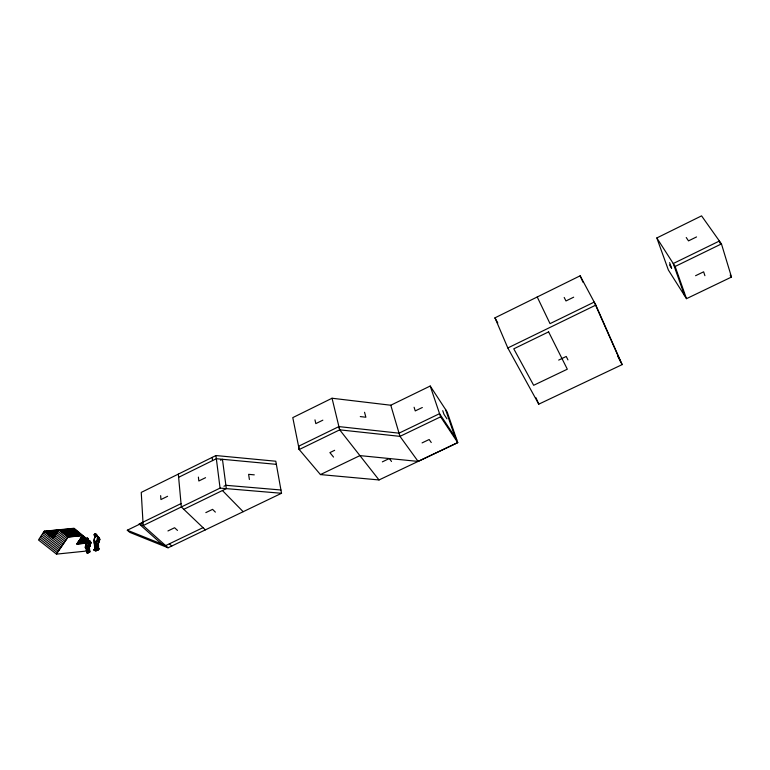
<?xml version="1.0" encoding="UTF-8"?>
<svg xmlns="http://www.w3.org/2000/svg" width="770" height="770" viewBox="0 0 770 770"><rect width="100%" height="100%" fill="white"/><g stroke="black" fill="none" stroke-linecap="round" stroke-linejoin="round"><path stroke-width="1.16" d="M86.49 545.458L86.173 541.445L85.403 541.859L86.49 545.458L85.855 541.647L88.367 540.781L89.195 542.504L87.905 542.244L86.481 543.071L85.287 547.749L88.473 547.576L89.715 540.588L87.039 540.838L86.192 542.398L86.25 545.41L85.403 541.859L88.358 539.741L87.568 538.182L86.452 538.374L86.173 539.529L87.453 541.714L88.194 541.06L87.308 538.49L86.452 538.374L87.299 540.559M97.973 548.356L98.502 548.076L98.887 549.058L97.973 547.73L98.887 549.058L97.857 550.194L96.471 543.264L97.906 545.372L97.973 548.356L97.251 549.472M94.98 550.126L94.71 544.765L95.817 542.378L96.905 543.841L97.463 548.981L97.973 547.73L97.857 550.194L98.127 545.41L97.213 545.718L95.615 543.736L95.326 549.53L93.526 550.107L95.894 551.012L96.115 544.428M89.811 541.762L88.974 546.835L87.982 547.268L87.376 546.864L88.974 546.835L90.129 543.485L89.715 540.588L87.934 540.29L87.568 538.182L88.03 538.442L86.173 539.529L87.684 539.356M85.287 547.749L86.923 545.776L85.865 547.056L87.308 553.13L85.922 547.451L86.49 546.498L87.703 546.979L88.309 552.908L87.308 553.13L86.49 546.498L88.666 545.487L89.782 552.061L88.945 551.772L87.838 546.132L88.666 545.487L87.174 542.571L85.913 542.821M96.038 536.218L96.808 535.699L96.741 534.601L95.153 534.014L94.229 534.457L94.797 536.045L94.364 534.38M95.711 535.891L96.558 535.304L95.191 533.899L94.594 535.121L95.307 535.843M87.328 552.061L87.308 553.13M98.907 542.301L99.869 539.318L98.935 537.537L97.636 536.324L96.366 536.141L95.355 536.892L94.508 536.007L95.326 535.564L98.531 537.113L97.867 537.98L98.695 540.213L98.242 543.216L99.041 539.577L98.108 541.81M95.894 551.012L96.808 550.444L95.326 549.53L94.671 547.451L93.998 540.617L95.008 536.825L96.481 536.276L96.375 534.63L95.586 535.092M88.473 547.576L90.09 545.988L89.618 545.786L89.012 547.672L88.945 551.772L89.445 551.599L87.838 546.132M86.221 545.978L86.481 543.071L86.076 546.498M94.152 543.197L94.412 540.251M95.182 535.91L94.643 534.9L95.432 534.428L95.008 536.825M93.998 540.617L94.219 538.567M95.615 543.736L94.71 544.765L94.7 540.299M96.808 535.699L96.394 534.313M85.268 547.056L85.518 545.795L85.922 547.451M88.752 550.925L89.484 550.617L89.782 552.061L89.368 546.71L88.232 546.883L89.82 546.536L89.041 542.715M95.817 542.378L96.712 544.409L96.221 546.546L96.808 550.444L93.68 549.501L96.317 549.751L96.808 550.444M94.508 536.007L94.893 534.476M88.974 546.835L90.129 543.485M88.329 541.137L88.252 539.164M97.636 536.324L96.779 540.954L94.469 541.916M95.913 547.047L96.712 544.409L97.482 544.178L96.731 544.727M96.712 544.409L95.798 546.671L96.317 549.751M98.242 543.216L99.869 539.318L98.531 537.113M89.195 546.758L89.618 545.786M96.414 535.728L95.884 536.632L96.587 535.458M86.692 539.568L87.568 538.182L87.934 540.29M89.368 546.71L89.195 542.504L89.407 545.256L88.935 542.908L87.174 542.571M44.275 531.223L38.5 539.982L56.47 554.13L85.48 551.147L91.418 542.657L74.055 528.278L44.275 531.223L53.342 538.49L59.203 529.75L68.116 537.008L82.814 535.535L76.875 544.14L91.418 542.657M56.47 554.13L68.116 537.008M87.915 550.694L87.174 547.749L87.703 546.979L87.847 551.965L87.299 552.889L88.309 552.908M87.703 540.444L88.358 539.741M97.761 541.291L98.358 540.838L97.867 538.028M89.532 547.297L88.309 547.576M94.671 547.451L95.798 546.671L95.143 546.296M94.614 534.611L96.394 534.765M88.367 540.781L89.002 540.405M215.937 455.542L141.247 492.405L143.181 525.554L168.072 547.797L281.531 493.272L275.795 461.23L215.937 455.542L220.066 488.103L143.181 525.554L139.206 523.995L181.037 503.59M298.567 446.273L299.212 449.536L320.436 474.58L379.023 479.951L457.755 442.615L447.158 411.931L430.218 386.03L390.785 405.232L332.043 398.244L292.783 417.619L299.222 449.555M494.966 317.837L580.137 275.804L595.826 305.093L622.17 364.605L538.759 404.173L507.815 347.963L494.966 317.837L497.815 323.053M656.82 237.959L701.566 215.87L721.452 243.907L731.5 277.046L686.494 298.673L668.379 270.039L656.82 237.959L675.136 266.468L686.494 298.673M178.621 477.313L216.341 458.718L276.353 464.349M220.557 460.229L222.453 459.295L226.322 488.632L183.809 509.316M167.591 496.294L160.94 499.557L160.651 495.649M205.571 477.679L198.824 480.981L198.4 477.102M322.851 420.17L315.815 423.615L314.978 419.852M573.679 297.181L565.969 300.954L564.198 297.461M696.552 236.929L688.505 240.875L686.243 237.526M298.548 446.263L338.906 426.599L399.033 433.164L439.555 413.663L456.668 439.478M168.072 547.797L129.745 532.349L127.3 530.212L143.114 522.503M223.945 486.245L225.889 485.302L280.935 489.99M299.212 449.536L339.695 429.843L399.976 436.359L440.623 416.83L457.755 442.615L418.11 461.413L359.917 455.609L320.436 474.58M507.815 347.963L595.826 305.093M675.136 266.468L721.452 243.907M422.326 407.503L415.251 410.92L414.096 407.253M167.937 530.953L174.588 527.739L177.485 530.415M205.831 512.618L212.578 509.365L215.369 512.117M334.652 450.306L329.897 452.616L333.535 457.072M695.589 275.708L703.636 271.82L704.906 275.689M203.01 527.643L165.637 545.622L127.3 530.212M558.693 360.091L566.239 356.462L567.942 359.888M95.153 534.014L94.229 534.457L94.238 535.487M382.344 461.865L389.312 458.535L391.526 461.471M422.085 442.894L429.159 439.516L431.258 442.529M96.029 536.161L96.856 535.381L96 534.072M77.655 542.619L89.743 541.397M77.414 542.966L90.08 541.676M77.173 543.302L90.427 541.955M76.942 543.649L90.764 542.244M76.702 543.986L91.11 542.523M49.424 535.477L55.498 534.871M49.79 535.766L55.257 535.217M50.146 536.055L55.026 535.564M50.512 536.344L54.795 535.91M50.868 536.632L54.564 536.266M51.234 536.921L54.323 536.613M51.59 537.21L54.093 536.96M51.946 537.499L53.861 537.306M52.312 537.787L53.63 537.653M52.668 538.076L53.399 537.999M82.159 536.084L83.198 535.978M81.928 536.43L83.545 536.266M81.687 536.777L83.891 536.555M81.447 537.123L84.238 536.834M81.206 537.46L84.584 537.123M80.975 537.807L84.931 537.412M80.734 538.153L85.278 537.701M80.494 538.5L85.624 537.98M80.253 538.846L85.961 538.269M80.022 539.183L86.307 538.557M79.782 539.529L86.654 538.836M79.541 539.876L87 539.125M79.31 540.222L87.337 539.404M79.069 540.559L87.684 539.693M78.829 540.906L88.03 539.972M78.598 541.252L88.367 540.261M78.357 541.589L88.714 540.54M78.126 541.936L89.06 540.829M77.886 542.273L89.397 541.108M44.333 531.396L58.78 529.962M44.698 531.685L58.539 530.318M45.064 531.983L58.308 530.665M45.43 532.272L58.068 531.021M45.796 532.561L57.837 531.367M46.152 532.859L57.606 531.724M46.518 533.148L57.365 532.07M46.883 533.437L57.134 532.426M47.249 533.735L56.893 532.773M47.615 534.024L56.662 533.119M47.971 534.313L56.431 533.475M48.337 534.601L56.191 533.822M48.703 534.89L55.96 534.168M49.059 535.188L55.729 534.515M96.779 540.954L98.358 540.838L98.656 549.761L98.502 548.076M86.76 539.308L87.655 539.298M220.066 488.103L281.531 493.272M254.283 474.849L248.614 474.339L249.393 479.479M360.283 416.589L365.875 417.225L364.547 412.277M95.432 534.428L96.481 535.121M39.424 538.596L57.394 552.783M40.377 537.142L58.347 551.378M41.33 535.699L59.309 549.972M43.255 532.792L61.234 547.143M42.292 534.245L60.272 548.558M44.217 531.329L62.197 545.728M54.246 537.152L63.159 544.303M55.219 535.708L64.131 542.879M57.163 532.811L66.076 540.02M56.191 534.255L65.103 541.454M58.135 531.358L67.048 538.596M59.579 529.875L68.482 537.133M59.107 529.895L68.03 537.152M63.14 529.519L72.014 536.777M61.956 529.635L70.84 536.892M60.763 529.75L69.666 537.008M65.517 529.288L74.363 536.536M64.334 529.404L73.189 536.661M69.079 528.932L77.886 536.19M67.895 529.048L76.711 536.305M66.701 529.163L75.537 536.421M71.446 528.701L80.234 535.949M70.263 528.817L79.06 536.064M73.814 528.461L82.573 535.718M72.63 528.576L81.408 535.833M139.206 523.995L161.69 544.034M169.352 543.841L171.768 546.017M205.349 529.875L181.345 506.968L178.332 474.108M222.434 490.529L243.166 511.704M332.034 398.225L339.695 429.843L379.023 479.951M418.12 461.423L399.976 436.359L390.785 405.232M730.153 275.102L731.5 277.046M446.966 418.851L443.982 414.308L442.731 410.67M669.496 264.918L671.652 268.306L669.621 262.608M87.174 547.749L87.828 548.952M617.723 356.221L622.17 364.605M85.865 547.056L86.972 549.347M537.229 296.979L550.021 323.641L594.219 302.081L620.572 361.592M580.137 275.804L583.025 282.282M535.978 397.734L538.759 404.173M88.935 542.908L90.09 545.988M684.636 295.738L673.25 263.533L719.401 241.029L720.104 243.33M445.512 409.419L455.003 436.956M430.218 386.03L440.623 416.83M86.433 544.323L86.192 542.398L86.731 544.246M338.906 426.599L339.686 429.824M94.614 544.409L95.153 546.767M86.192 542.398L86.702 544.756M212.154 457.409L212.549 460.585M89.099 549.097L89.378 551.407M87.847 540.819L87.905 542.244M98.695 540.213L98.762 542.966M548.615 331.88L513.773 348.829L533.658 385.298L567.317 369.205L548.615 331.88"/></g></svg>
